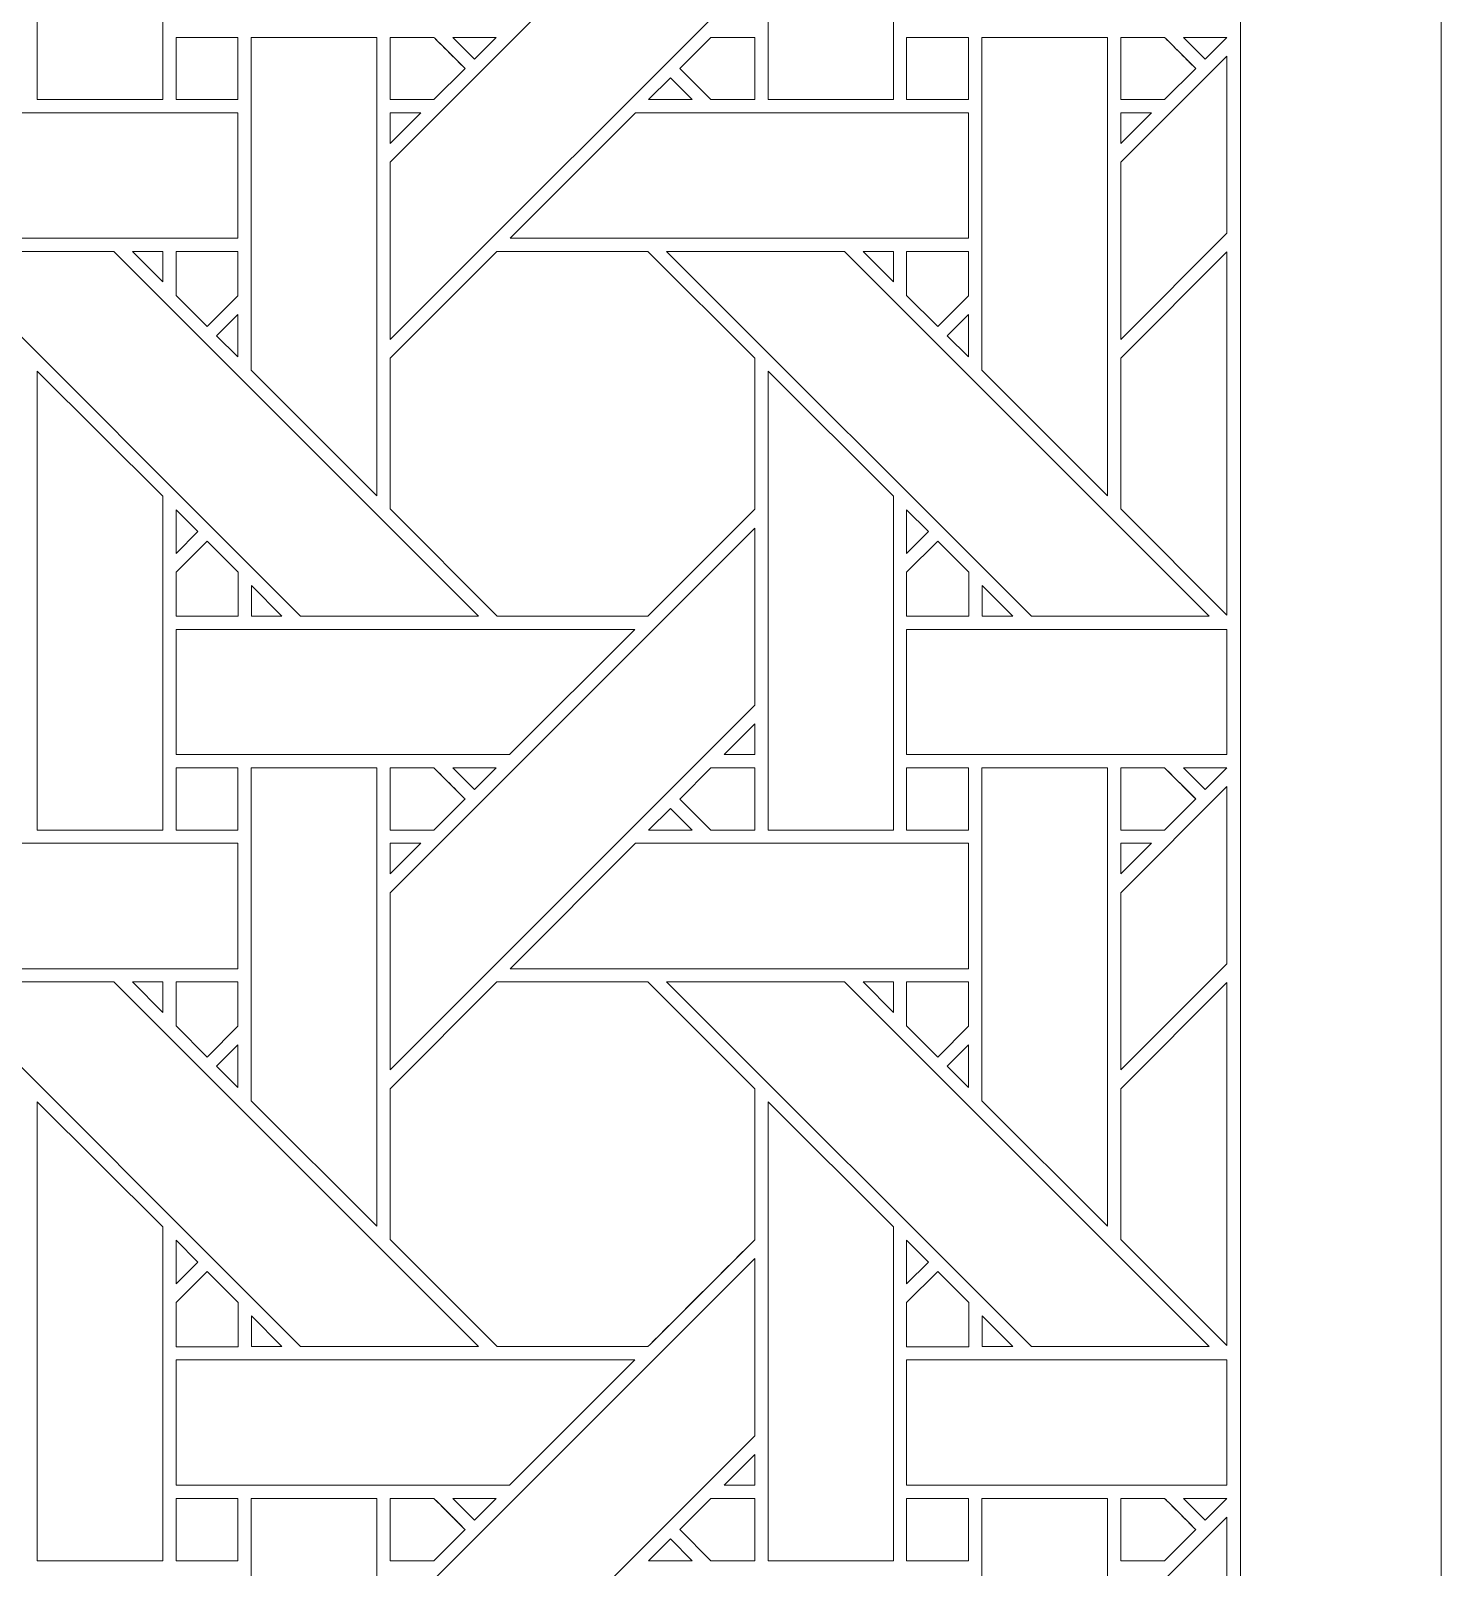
# Model space of a CAD drawing. Header units: inches. Extents: x 8.88 to 15.88, y 5.59 to 12.59.
# Drawn here: x 14.051 to 15.883, y 9.046 to 11.041 of the extents above; entities that cross this region are included whole.
import ezdxf

# ---------------------------------------------------------------- set-up
doc = ezdxf.new("R2010")
doc.units = ezdxf.units.IN
doc.header["$MEASUREMENT"] = 0
doc.layers.add('Design', color=7, linetype='Continuous', lineweight=0)

msp = doc.modelspace()

# ---------------------------------------------------------------- linework, layer by layer
at = {"layer": 'Design'}
for points, knots in [([(8.8829, 12.5948), (8.8829, 12.5948), (8.8829, 5.5948), (8.8829, 5.5948), (8.8829, 5.5948), (15.8829, 5.5948), (15.8829, 5.5948), (15.8829, 5.5948), (15.8829, 12.5948), (15.8829, 12.5948), (15.8829, 12.5948), (8.8829, 12.5948), (8.8829, 12.5948)], [0, 0, 0, 0, 1, 1, 1, 2, 2, 2, 3, 3, 3, 4, 4, 4, 4]), ([(9.1435, 12.3341), (9.1435, 12.3341), (9.1435, 5.8554), (9.1435, 5.8554), (9.1435, 5.8554), (15.6222, 5.8554), (15.6222, 5.8554), (15.6222, 5.8554), (15.6222, 12.3341), (15.6222, 12.3341), (15.6222, 12.3341), (9.1435, 12.3341), (9.1435, 12.3341)], [0, 0, 0, 0, 1, 1, 1, 2, 2, 2, 3, 3, 3, 4, 4, 4, 4]), ([(14.0599, 10.9519), (14.0599, 10.9519), (14.0599, 11.5477), (14.0599, 11.5477), (14.0599, 11.5477), (14.2227, 11.3856), (14.2227, 11.3856), (14.2227, 11.3856), (14.2227, 10.9519), (14.2227, 10.9519), (14.2227, 10.9519), (14.0599, 10.9519), (14.0599, 10.9519)], [0, 0, 0, 0, 1, 1, 1, 2, 2, 2, 3, 3, 3, 4, 4, 4, 4]), ([(15.0087, 10.9519), (15.0087, 10.9519), (15.0087, 11.5477), (15.0087, 11.5477), (15.0087, 11.5477), (15.1714, 11.3856), (15.1714, 11.3856), (15.1714, 11.3856), (15.1714, 10.9519), (15.1714, 10.9519), (15.1714, 10.9519), (15.0087, 10.9519), (15.0087, 10.9519)], [0, 0, 0, 0, 1, 1, 1, 2, 2, 2, 3, 3, 3, 4, 4, 4, 4]), ([(14.9915, 11.1141), (14.9915, 11.1141), (14.5179, 10.6404), (14.5179, 10.6404), (14.5179, 10.6404), (14.5179, 10.8705), (14.5179, 10.8705), (14.5179, 10.8705), (14.9915, 11.3441), (14.9915, 11.3441), (14.9915, 11.3441), (14.9915, 11.1141), (14.9915, 11.1141)], [0, 0, 0, 0, 1, 1, 1, 2, 2, 2, 3, 3, 3, 4, 4, 4, 4]), ([(14.24, 11.0327), (14.24, 11.0327), (14.3203, 11.0327), (14.3203, 11.0327), (14.3203, 11.0327), (14.3203, 10.9519), (14.3203, 10.9519), (14.3203, 10.9519), (14.24, 10.9519), (14.24, 10.9519), (14.24, 10.9519), (14.24, 11.0327), (14.24, 11.0327)], [0, 0, 0, 0, 1, 1, 1, 2, 2, 2, 3, 3, 3, 4, 4, 4, 4]), ([(14.24, 10.9519), (14.24, 10.9519), (14.24, 11.0327), (14.24, 11.0327), (14.24, 11.0327), (14.3203, 11.0327), (14.3203, 11.0327), (14.3203, 11.0327), (14.3203, 10.9519), (14.3203, 10.9519), (14.3203, 10.9519), (14.24, 10.9519), (14.24, 10.9519)], [0, 0, 0, 0, 1, 1, 1, 2, 2, 2, 3, 3, 3, 4, 4, 4, 4]), ([(14.5007, 10.4375), (14.5007, 10.4375), (14.3378, 10.6004), (14.3378, 10.6004), (14.3378, 10.6004), (14.3378, 11.0326), (14.3378, 11.0326), (14.3378, 11.0326), (14.5007, 11.0326), (14.5007, 11.0326), (14.5007, 11.0326), (14.5007, 10.4375), (14.5007, 10.4375)], [0, 0, 0, 0, 1, 1, 1, 2, 2, 2, 3, 3, 3, 4, 4, 4, 4]), ([(14.5749, 11.0327), (14.5801, 11.0276), (14.6108, 10.9967), (14.6153, 10.9923), (14.6153, 10.9923), (14.5748, 10.9519), (14.5748, 10.9519), (14.5748, 10.9519), (14.5179, 10.9519), (14.5179, 10.9519), (14.5179, 10.9519), (14.5179, 11.0327), (14.5179, 11.0327), (14.5179, 11.0327), (14.5749, 11.0327), (14.5749, 11.0327)], [0, 0, 0, 0, 1, 1, 1, 2, 2, 2, 3, 3, 3, 4, 4, 4, 5, 5, 5, 5]), ([(14.5179, 10.9519), (14.5179, 10.9519), (14.5179, 11.0327), (14.5179, 11.0327), (14.5179, 11.0327), (14.5749, 11.0327), (14.5749, 11.0327), (14.58, 11.0277), (14.6107, 10.9969), (14.6153, 10.9923), (14.6153, 10.9923), (14.5748, 10.9519), (14.5748, 10.9519), (14.5748, 10.9519), (14.5179, 10.9519), (14.5179, 10.9519)], [0, 0, 0, 0, 1, 1, 1, 2, 2, 2, 3, 3, 3, 4, 4, 4, 5, 5, 5, 5]), ([(14.5993, 11.0326), (14.5993, 11.0326), (14.6557, 11.0326), (14.6557, 11.0326), (14.6557, 11.0326), (14.6275, 11.0045), (14.6275, 11.0045), (14.6275, 11.0045), (14.5993, 11.0326), (14.5993, 11.0326)], [0, 0, 0, 0, 1, 1, 1, 2, 2, 2, 3, 3, 3, 3]), ([(14.9344, 10.9519), (14.9344, 10.9519), (14.8941, 10.9923), (14.8941, 10.9923), (14.8941, 10.9923), (14.9345, 11.0327), (14.9345, 11.0327), (14.9345, 11.0327), (14.9915, 11.0327), (14.9915, 11.0327), (14.9915, 11.0327), (14.9915, 10.9519), (14.9915, 10.9519), (14.9915, 10.9519), (14.9344, 10.9519), (14.9344, 10.9519)], [0, 0, 0, 0, 1, 1, 1, 2, 2, 2, 3, 3, 3, 4, 4, 4, 5, 5, 5, 5]), ([(14.9915, 10.9519), (14.9915, 10.9519), (14.9344, 10.9519), (14.9344, 10.9519), (14.9344, 10.9519), (14.8941, 10.9923), (14.8941, 10.9923), (14.8941, 10.9923), (14.9345, 11.0327), (14.9345, 11.0327), (14.9345, 11.0327), (14.9915, 11.0327), (14.9915, 11.0327), (14.9915, 11.0327), (14.9915, 10.9519), (14.9915, 10.9519)], [0, 0, 0, 0, 1, 1, 1, 2, 2, 2, 3, 3, 3, 4, 4, 4, 5, 5, 5, 5]), ([(15.1887, 11.0327), (15.1887, 11.0327), (15.269, 11.0327), (15.269, 11.0327), (15.269, 11.0327), (15.269, 10.9519), (15.269, 10.9519), (15.269, 10.9519), (15.1887, 10.9519), (15.1887, 10.9519), (15.1887, 10.9519), (15.1887, 11.0327), (15.1887, 11.0327)], [0, 0, 0, 0, 1, 1, 1, 2, 2, 2, 3, 3, 3, 4, 4, 4, 4]), ([(15.1887, 10.9519), (15.1887, 10.9519), (15.1887, 11.0327), (15.1887, 11.0327), (15.1887, 11.0327), (15.269, 11.0327), (15.269, 11.0327), (15.269, 11.0327), (15.269, 10.9519), (15.269, 10.9519), (15.269, 10.9519), (15.1887, 10.9519), (15.1887, 10.9519)], [0, 0, 0, 0, 1, 1, 1, 2, 2, 2, 3, 3, 3, 4, 4, 4, 4]), ([(15.4494, 10.4375), (15.4494, 10.4375), (15.2865, 10.6004), (15.2865, 10.6004), (15.2865, 10.6004), (15.2865, 11.0326), (15.2865, 11.0326), (15.2865, 11.0326), (15.4494, 11.0326), (15.4494, 11.0326), (15.4494, 11.0326), (15.4494, 10.4375), (15.4494, 10.4375)], [0, 0, 0, 0, 1, 1, 1, 2, 2, 2, 3, 3, 3, 4, 4, 4, 4]), ([(15.4666, 10.9519), (15.4666, 10.9519), (15.4666, 11.0327), (15.4666, 11.0327), (15.4666, 11.0327), (15.5237, 11.0327), (15.5237, 11.0327), (15.5288, 11.0276), (15.5596, 10.9967), (15.564, 10.9923), (15.564, 10.9923), (15.5236, 10.9519), (15.5236, 10.9519), (15.5236, 10.9519), (15.4666, 10.9519), (15.4666, 10.9519)], [0, 0, 0, 0, 1, 1, 1, 2, 2, 2, 3, 3, 3, 4, 4, 4, 5, 5, 5, 5]), ([(15.4666, 10.9519), (15.4666, 10.9519), (15.4666, 11.0327), (15.4666, 11.0327), (15.4666, 11.0327), (15.5237, 11.0327), (15.5237, 11.0327), (15.5291, 11.0273), (15.564, 10.9923), (15.564, 10.9923), (15.564, 10.9923), (15.5236, 10.9519), (15.5236, 10.9519), (15.5236, 10.9519), (15.4666, 10.9519), (15.4666, 10.9519)], [0, 0, 0, 0, 1, 1, 1, 2, 2, 2, 3, 3, 3, 4, 4, 4, 5, 5, 5, 5]), ([(15.548, 11.0326), (15.548, 11.0326), (15.6045, 11.0326), (15.6045, 11.0326), (15.6045, 11.0326), (15.5762, 11.0045), (15.5762, 11.0045), (15.5762, 11.0045), (15.548, 11.0326), (15.548, 11.0326)], [0, 0, 0, 0, 1, 1, 1, 2, 2, 2, 3, 3, 3, 3]), ([(15.4666, 10.6404), (15.4666, 10.6404), (15.4666, 10.8705), (15.4666, 10.8705), (15.4666, 10.8705), (15.6045, 11.0084), (15.6045, 11.0084), (15.6045, 11.0084), (15.6045, 10.7783), (15.6045, 10.7783), (15.6045, 10.7783), (15.4666, 10.6404), (15.4666, 10.6404)], [0, 0, 0, 0, 1, 1, 1, 2, 2, 2, 3, 3, 3, 4, 4, 4, 4]), ([(14.8537, 10.9519), (14.8537, 10.9519), (14.8819, 10.9801), (14.8819, 10.9801), (14.8819, 10.9801), (14.9102, 10.9519), (14.9102, 10.9519), (14.9102, 10.9519), (14.8537, 10.9519), (14.8537, 10.9519)], [0, 0, 0, 0, 1, 1, 1, 2, 2, 2, 3, 3, 3, 3]), ([(14.3203, 10.9347), (14.3203, 10.9347), (14.3203, 10.7719), (14.3203, 10.7719), (14.3203, 10.7719), (13.725, 10.7719), (13.725, 10.7719), (13.725, 10.7719), (13.8878, 10.9347), (13.8878, 10.9347), (13.8878, 10.9347), (14.3203, 10.9347), (14.3203, 10.9347)], [0, 0, 0, 0, 1, 1, 1, 2, 2, 2, 3, 3, 3, 4, 4, 4, 4]), ([(14.5577, 10.9347), (14.5577, 10.9347), (14.5179, 10.8949), (14.5179, 10.8949), (14.5179, 10.8949), (14.5179, 10.9347), (14.5179, 10.9347), (14.5179, 10.9347), (14.5577, 10.9347), (14.5577, 10.9347)], [0, 0, 0, 0, 1, 1, 1, 2, 2, 2, 3, 3, 3, 3]), ([(15.269, 10.9347), (15.269, 10.9347), (15.269, 10.7719), (15.269, 10.7719), (15.269, 10.7719), (14.6737, 10.7719), (14.6737, 10.7719), (14.6737, 10.7719), (14.8365, 10.9347), (14.8365, 10.9347), (14.8365, 10.9347), (15.269, 10.9347), (15.269, 10.9347)], [0, 0, 0, 0, 1, 1, 1, 2, 2, 2, 3, 3, 3, 4, 4, 4, 4]), ([(15.5064, 10.9347), (15.5064, 10.9347), (15.4666, 10.8949), (15.4666, 10.8949), (15.4666, 10.8949), (15.4666, 10.9347), (15.4666, 10.9347), (15.4666, 10.9347), (15.5064, 10.9347), (15.5064, 10.9347)], [0, 0, 0, 0, 1, 1, 1, 2, 2, 2, 3, 3, 3, 3]), ([(14.4018, 10.2811), (14.4018, 10.2811), (13.9283, 10.7548), (13.9283, 10.7548), (13.9283, 10.7548), (14.1592, 10.7548), (14.1592, 10.7548), (14.1592, 10.7548), (14.6329, 10.2811), (14.6329, 10.2811), (14.6329, 10.2811), (14.4018, 10.2811), (14.4018, 10.2811)], [0, 0, 0, 0, 1, 1, 1, 2, 2, 2, 3, 3, 3, 4, 4, 4, 4]), ([(14.1833, 10.7548), (14.1833, 10.7548), (14.2228, 10.7548), (14.2228, 10.7548), (14.2228, 10.7548), (14.2228, 10.715), (14.2228, 10.715), (14.2228, 10.715), (14.1833, 10.7548), (14.1833, 10.7548)], [0, 0, 0, 0, 1, 1, 1, 2, 2, 2, 3, 3, 3, 3]), ([(14.3203, 10.7548), (14.3203, 10.7548), (14.3203, 10.6972), (14.3203, 10.6972), (14.3203, 10.6972), (14.2803, 10.6573), (14.2803, 10.6573), (14.2803, 10.6573), (14.24, 10.6976), (14.24, 10.6976), (14.24, 10.6976), (14.24, 10.7548), (14.24, 10.7548), (14.24, 10.7548), (14.3203, 10.7548), (14.3203, 10.7548)], [0, 0, 0, 0, 1, 1, 1, 2, 2, 2, 3, 3, 3, 4, 4, 4, 5, 5, 5, 5]), ([(14.2803, 10.6573), (14.2803, 10.6573), (14.24, 10.6976), (14.24, 10.6976), (14.24, 10.6976), (14.24, 10.7548), (14.24, 10.7548), (14.24, 10.7548), (14.3203, 10.7548), (14.3203, 10.7548), (14.3203, 10.7548), (14.3203, 10.6972), (14.3203, 10.6972), (14.3203, 10.6972), (14.2803, 10.6573), (14.2803, 10.6573)], [0, 0, 0, 0, 1, 1, 1, 2, 2, 2, 3, 3, 3, 4, 4, 4, 5, 5, 5, 5]), ([(14.6566, 10.7548), (14.6566, 10.7548), (14.8528, 10.7548), (14.8528, 10.7548), (14.8528, 10.7548), (14.9915, 10.6161), (14.9915, 10.6161), (14.9915, 10.6161), (14.9915, 10.4199), (14.9915, 10.4199), (14.9737, 10.4019), (14.8618, 10.2902), (14.8528, 10.2812), (14.8528, 10.2812), (14.6571, 10.2812), (14.6571, 10.2812), (14.6571, 10.2812), (14.5179, 10.4204), (14.5179, 10.4204), (14.5179, 10.4204), (14.5179, 10.6161), (14.5179, 10.6161), (14.5179, 10.6161), (14.6566, 10.7548), (14.6566, 10.7548)], [0, 0, 0, 0, 1, 1, 1, 2, 2, 2, 3, 3, 3, 4, 4, 4, 5, 5, 5, 6, 6, 6, 7, 7, 7, 8, 8, 8, 8]), ([(14.9915, 10.4199), (14.9737, 10.4019), (14.8618, 10.2902), (14.8528, 10.2812), (14.8528, 10.2812), (14.6571, 10.2812), (14.6571, 10.2812), (14.6571, 10.2812), (14.5179, 10.4204), (14.5179, 10.4204), (14.5179, 10.4204), (14.5179, 10.6161), (14.5179, 10.6161), (14.5179, 10.6161), (14.6566, 10.7548), (14.6566, 10.7548), (14.6566, 10.7548), (14.8528, 10.7548), (14.8528, 10.7548), (14.8528, 10.7548), (14.9915, 10.6161), (14.9915, 10.6161), (14.9915, 10.6161), (14.9915, 10.4199), (14.9915, 10.4199)], [0, 0, 0, 0, 1, 1, 1, 2, 2, 2, 3, 3, 3, 4, 4, 4, 5, 5, 5, 6, 6, 6, 7, 7, 7, 8, 8, 8, 8]), ([(15.5816, 10.2811), (15.5816, 10.2811), (15.3506, 10.2811), (15.3506, 10.2811), (15.3506, 10.2811), (14.877, 10.7548), (14.877, 10.7548), (14.877, 10.7548), (15.1079, 10.7548), (15.1079, 10.7548), (15.1079, 10.7548), (15.5816, 10.2811), (15.5816, 10.2811)], [0, 0, 0, 0, 1, 1, 1, 2, 2, 2, 3, 3, 3, 4, 4, 4, 4]), ([(15.1715, 10.7548), (15.1715, 10.7548), (15.1715, 10.715), (15.1715, 10.715), (15.1715, 10.715), (15.1321, 10.7548), (15.1321, 10.7548), (15.1321, 10.7548), (15.1715, 10.7548), (15.1715, 10.7548)], [0, 0, 0, 0, 1, 1, 1, 2, 2, 2, 3, 3, 3, 3]), ([(15.269, 10.7548), (15.269, 10.7548), (15.269, 10.6972), (15.269, 10.6972), (15.269, 10.6972), (15.2291, 10.6573), (15.2291, 10.6573), (15.2291, 10.6573), (15.1887, 10.6976), (15.1887, 10.6976), (15.1887, 10.6976), (15.1887, 10.7548), (15.1887, 10.7548), (15.1887, 10.7548), (15.269, 10.7548), (15.269, 10.7548)], [0, 0, 0, 0, 1, 1, 1, 2, 2, 2, 3, 3, 3, 4, 4, 4, 5, 5, 5, 5]), ([(15.2291, 10.6573), (15.2291, 10.6573), (15.1887, 10.6976), (15.1887, 10.6976), (15.1887, 10.6976), (15.1887, 10.7548), (15.1887, 10.7548), (15.1887, 10.7548), (15.269, 10.7548), (15.269, 10.7548), (15.269, 10.7548), (15.269, 10.6972), (15.269, 10.6972), (15.269, 10.6972), (15.2291, 10.6573), (15.2291, 10.6573)], [0, 0, 0, 0, 1, 1, 1, 2, 2, 2, 3, 3, 3, 4, 4, 4, 5, 5, 5, 5]), ([(15.4666, 10.4204), (15.4666, 10.4204), (15.4666, 10.6161), (15.4666, 10.6161), (15.4666, 10.6161), (15.6045, 10.754), (15.6045, 10.754), (15.6045, 10.754), (15.6045, 10.2825), (15.6045, 10.2825), (15.6045, 10.2825), (15.4666, 10.4204), (15.4666, 10.4204)], [0, 0, 0, 0, 1, 1, 1, 2, 2, 2, 3, 3, 3, 4, 4, 4, 4]), ([(15.6045, 10.2825), (15.6045, 10.2825), (15.4666, 10.4204), (15.4666, 10.4204), (15.4666, 10.4204), (15.4666, 10.6161), (15.4666, 10.6161), (15.4666, 10.6161), (15.6045, 10.754), (15.6045, 10.754), (15.6045, 10.754), (15.6045, 10.2825), (15.6045, 10.2825)], [0, 0, 0, 0, 1, 1, 1, 2, 2, 2, 3, 3, 3, 4, 4, 4, 4]), ([(14.3203, 10.6729), (14.3203, 10.6729), (14.3203, 10.6178), (14.3203, 10.6178), (14.3203, 10.6178), (14.2925, 10.6452), (14.2925, 10.6452), (14.2925, 10.6452), (14.3203, 10.6729), (14.3203, 10.6729)], [0, 0, 0, 0, 1, 1, 1, 2, 2, 2, 3, 3, 3, 3]), ([(15.269, 10.6729), (15.269, 10.6729), (15.269, 10.6178), (15.269, 10.6178), (15.269, 10.6178), (15.2412, 10.6452), (15.2412, 10.6452), (15.2412, 10.6452), (15.269, 10.6729), (15.269, 10.6729)], [0, 0, 0, 0, 1, 1, 1, 2, 2, 2, 3, 3, 3, 3]), ([(14.0599, 10.0031), (14.0599, 10.0031), (14.0599, 10.599), (14.0599, 10.599), (14.0599, 10.599), (14.2227, 10.4368), (14.2227, 10.4368), (14.2227, 10.4368), (14.2227, 10.0031), (14.2227, 10.0031), (14.2227, 10.0031), (14.0599, 10.0031), (14.0599, 10.0031)], [0, 0, 0, 0, 1, 1, 1, 2, 2, 2, 3, 3, 3, 4, 4, 4, 4]), ([(15.0087, 10.0031), (15.0087, 10.0031), (15.0087, 10.599), (15.0087, 10.599), (15.0087, 10.599), (15.1714, 10.4368), (15.1714, 10.4368), (15.1714, 10.4368), (15.1714, 10.0031), (15.1714, 10.0031), (15.1714, 10.0031), (15.0087, 10.0031), (15.0087, 10.0031)], [0, 0, 0, 0, 1, 1, 1, 2, 2, 2, 3, 3, 3, 4, 4, 4, 4]), ([(14.24, 10.3626), (14.24, 10.3626), (14.24, 10.4193), (14.24, 10.4193), (14.24, 10.4193), (14.2682, 10.3908), (14.2682, 10.3908), (14.2682, 10.3908), (14.24, 10.3626), (14.24, 10.3626)], [0, 0, 0, 0, 1, 1, 1, 2, 2, 2, 3, 3, 3, 3]), ([(15.1887, 10.3626), (15.1887, 10.3626), (15.1887, 10.4193), (15.1887, 10.4193), (15.1887, 10.4193), (15.2169, 10.3908), (15.2169, 10.3908), (15.2169, 10.3908), (15.1887, 10.3626), (15.1887, 10.3626)], [0, 0, 0, 0, 1, 1, 1, 2, 2, 2, 3, 3, 3, 3]), ([(14.24, 10.2809), (14.24, 10.2809), (14.24, 10.3382), (14.24, 10.3382), (14.24, 10.3382), (14.2803, 10.3785), (14.2803, 10.3785), (14.2803, 10.3785), (14.3207, 10.3382), (14.3207, 10.3382), (14.3207, 10.3382), (14.3207, 10.2809), (14.3207, 10.2809), (14.3207, 10.2809), (14.24, 10.2809), (14.24, 10.2809)], [0, 0, 0, 0, 1, 1, 1, 2, 2, 2, 3, 3, 3, 4, 4, 4, 5, 5, 5, 5]), ([(14.2803, 10.3785), (14.2803, 10.3785), (14.3207, 10.3382), (14.3207, 10.3382), (14.3207, 10.3382), (14.3207, 10.2809), (14.3207, 10.2809), (14.3207, 10.2809), (14.24, 10.2809), (14.24, 10.2809), (14.24, 10.2809), (14.24, 10.3382), (14.24, 10.3382), (14.24, 10.3382), (14.2803, 10.3785), (14.2803, 10.3785)], [0, 0, 0, 0, 1, 1, 1, 2, 2, 2, 3, 3, 3, 4, 4, 4, 5, 5, 5, 5]), ([(14.9915, 10.1654), (14.9915, 10.1654), (14.5179, 9.6917), (14.5179, 9.6917), (14.5179, 9.6917), (14.5179, 9.9218), (14.5179, 9.9218), (14.5179, 9.9218), (14.9915, 10.3954), (14.9915, 10.3954), (14.9915, 10.3954), (14.9915, 10.1654), (14.9915, 10.1654)], [0, 0, 0, 0, 1, 1, 1, 2, 2, 2, 3, 3, 3, 4, 4, 4, 4]), ([(15.1887, 10.2809), (15.1887, 10.2809), (15.1887, 10.3382), (15.1887, 10.3382), (15.1887, 10.3382), (15.2291, 10.3785), (15.2291, 10.3785), (15.2291, 10.3785), (15.2694, 10.3382), (15.2694, 10.3382), (15.2694, 10.3382), (15.2694, 10.2809), (15.2694, 10.2809), (15.2694, 10.2809), (15.1887, 10.2809), (15.1887, 10.2809)], [0, 0, 0, 0, 1, 1, 1, 2, 2, 2, 3, 3, 3, 4, 4, 4, 5, 5, 5, 5]), ([(15.2291, 10.3785), (15.2291, 10.3785), (15.2694, 10.3382), (15.2694, 10.3382), (15.2694, 10.3382), (15.2694, 10.2809), (15.2694, 10.2809), (15.2694, 10.2809), (15.1887, 10.2809), (15.1887, 10.2809), (15.1887, 10.2809), (15.1887, 10.3382), (15.1887, 10.3382), (15.1887, 10.3382), (15.2291, 10.3785), (15.2291, 10.3785)], [0, 0, 0, 0, 1, 1, 1, 2, 2, 2, 3, 3, 3, 4, 4, 4, 5, 5, 5, 5]), ([(14.3379, 10.2811), (14.3379, 10.2811), (14.3379, 10.3209), (14.3379, 10.3209), (14.3379, 10.3209), (14.3776, 10.2811), (14.3776, 10.2811), (14.3776, 10.2811), (14.3379, 10.2811), (14.3379, 10.2811)], [0, 0, 0, 0, 1, 1, 1, 2, 2, 2, 3, 3, 3, 3]), ([(15.2866, 10.2811), (15.2866, 10.2811), (15.2866, 10.3209), (15.2866, 10.3209), (15.2866, 10.3209), (15.3264, 10.2811), (15.3264, 10.2811), (15.3264, 10.2811), (15.2866, 10.2811), (15.2866, 10.2811)], [0, 0, 0, 0, 1, 1, 1, 2, 2, 2, 3, 3, 3, 3]), ([(14.24, 10.1012), (14.24, 10.1012), (14.24, 10.2639), (14.24, 10.2639), (14.24, 10.2639), (14.8357, 10.2639), (14.8357, 10.2639), (14.8357, 10.2639), (14.673, 10.1012), (14.673, 10.1012), (14.673, 10.1012), (14.24, 10.1012), (14.24, 10.1012)], [0, 0, 0, 0, 1, 1, 1, 2, 2, 2, 3, 3, 3, 4, 4, 4, 4]), ([(15.1887, 10.1012), (15.1887, 10.1012), (15.1887, 10.2639), (15.1887, 10.2639), (15.1887, 10.2639), (15.6045, 10.2639), (15.6045, 10.2639), (15.6045, 10.2639), (15.6045, 10.1012), (15.6045, 10.1012), (15.6045, 10.1012), (15.1887, 10.1012), (15.1887, 10.1012)], [0, 0, 0, 0, 1, 1, 1, 2, 2, 2, 3, 3, 3, 4, 4, 4, 4]), ([(14.9517, 10.1012), (14.9517, 10.1012), (14.9915, 10.141), (14.9915, 10.141), (14.9915, 10.141), (14.9915, 10.1012), (14.9915, 10.1012), (14.9915, 10.1012), (14.9517, 10.1012), (14.9517, 10.1012)], [0, 0, 0, 0, 1, 1, 1, 2, 2, 2, 3, 3, 3, 3]), ([(14.24, 10.0839), (14.24, 10.0839), (14.3203, 10.0839), (14.3203, 10.0839), (14.3203, 10.0839), (14.3203, 10.0031), (14.3203, 10.0031), (14.3203, 10.0031), (14.24, 10.0031), (14.24, 10.0031), (14.24, 10.0031), (14.24, 10.0839), (14.24, 10.0839)], [0, 0, 0, 0, 1, 1, 1, 2, 2, 2, 3, 3, 3, 4, 4, 4, 4]), ([(14.24, 10.0031), (14.24, 10.0031), (14.24, 10.0839), (14.24, 10.0839), (14.24, 10.0839), (14.3203, 10.0839), (14.3203, 10.0839), (14.3203, 10.0839), (14.3203, 10.0031), (14.3203, 10.0031), (14.3203, 10.0031), (14.24, 10.0031), (14.24, 10.0031)], [0, 0, 0, 0, 1, 1, 1, 2, 2, 2, 3, 3, 3, 4, 4, 4, 4]), ([(14.5007, 9.4888), (14.5007, 9.4888), (14.3378, 9.6517), (14.3378, 9.6517), (14.3378, 9.6517), (14.3378, 10.0839), (14.3378, 10.0839), (14.3378, 10.0839), (14.5007, 10.0839), (14.5007, 10.0839), (14.5007, 10.0839), (14.5007, 9.4888), (14.5007, 9.4888)], [0, 0, 0, 0, 1, 1, 1, 2, 2, 2, 3, 3, 3, 4, 4, 4, 4]), ([(14.5749, 10.0839), (14.5801, 10.0788), (14.6108, 10.048), (14.6153, 10.0436), (14.6153, 10.0436), (14.5748, 10.0032), (14.5748, 10.0032), (14.5748, 10.0032), (14.5179, 10.0032), (14.5179, 10.0032), (14.5179, 10.0032), (14.5179, 10.0839), (14.5179, 10.0839), (14.5179, 10.0839), (14.5749, 10.0839), (14.5749, 10.0839)], [0, 0, 0, 0, 1, 1, 1, 2, 2, 2, 3, 3, 3, 4, 4, 4, 5, 5, 5, 5]), ([(14.5179, 10.0032), (14.5179, 10.0032), (14.5179, 10.0839), (14.5179, 10.0839), (14.5179, 10.0839), (14.5749, 10.0839), (14.5749, 10.0839), (14.58, 10.0789), (14.6107, 10.0481), (14.6153, 10.0436), (14.6153, 10.0436), (14.5748, 10.0032), (14.5748, 10.0032), (14.5748, 10.0032), (14.5179, 10.0032), (14.5179, 10.0032)], [0, 0, 0, 0, 1, 1, 1, 2, 2, 2, 3, 3, 3, 4, 4, 4, 5, 5, 5, 5]), ([(14.5993, 10.0839), (14.5993, 10.0839), (14.6557, 10.0839), (14.6557, 10.0839), (14.6557, 10.0839), (14.6275, 10.0557), (14.6275, 10.0557), (14.6275, 10.0557), (14.5993, 10.0839), (14.5993, 10.0839)], [0, 0, 0, 0, 1, 1, 1, 2, 2, 2, 3, 3, 3, 3]), ([(14.9344, 10.0031), (14.9344, 10.0031), (14.8941, 10.0435), (14.8941, 10.0435), (14.8941, 10.0435), (14.9345, 10.084), (14.9345, 10.084), (14.9345, 10.084), (14.9915, 10.084), (14.9915, 10.084), (14.9915, 10.084), (14.9915, 10.0031), (14.9915, 10.0031), (14.9915, 10.0031), (14.9344, 10.0031), (14.9344, 10.0031)], [0, 0, 0, 0, 1, 1, 1, 2, 2, 2, 3, 3, 3, 4, 4, 4, 5, 5, 5, 5]), ([(14.9915, 10.0031), (14.9915, 10.0031), (14.9344, 10.0031), (14.9344, 10.0031), (14.9344, 10.0031), (14.8941, 10.0435), (14.8941, 10.0435), (14.8941, 10.0435), (14.9345, 10.084), (14.9345, 10.084), (14.9345, 10.084), (14.9915, 10.084), (14.9915, 10.084), (14.9915, 10.084), (14.9915, 10.0031), (14.9915, 10.0031)], [0, 0, 0, 0, 1, 1, 1, 2, 2, 2, 3, 3, 3, 4, 4, 4, 5, 5, 5, 5]), ([(15.1887, 10.0839), (15.1887, 10.0839), (15.269, 10.0839), (15.269, 10.0839), (15.269, 10.0839), (15.269, 10.0031), (15.269, 10.0031), (15.269, 10.0031), (15.1887, 10.0031), (15.1887, 10.0031), (15.1887, 10.0031), (15.1887, 10.0839), (15.1887, 10.0839)], [0, 0, 0, 0, 1, 1, 1, 2, 2, 2, 3, 3, 3, 4, 4, 4, 4]), ([(15.1887, 10.0031), (15.1887, 10.0031), (15.1887, 10.0839), (15.1887, 10.0839), (15.1887, 10.0839), (15.269, 10.0839), (15.269, 10.0839), (15.269, 10.0839), (15.269, 10.0031), (15.269, 10.0031), (15.269, 10.0031), (15.1887, 10.0031), (15.1887, 10.0031)], [0, 0, 0, 0, 1, 1, 1, 2, 2, 2, 3, 3, 3, 4, 4, 4, 4]), ([(15.4494, 9.4888), (15.4494, 9.4888), (15.2865, 9.6517), (15.2865, 9.6517), (15.2865, 9.6517), (15.2865, 10.0839), (15.2865, 10.0839), (15.2865, 10.0839), (15.4494, 10.0839), (15.4494, 10.0839), (15.4494, 10.0839), (15.4494, 9.4888), (15.4494, 9.4888)], [0, 0, 0, 0, 1, 1, 1, 2, 2, 2, 3, 3, 3, 4, 4, 4, 4]), ([(15.4666, 10.0032), (15.4666, 10.0032), (15.4666, 10.0839), (15.4666, 10.0839), (15.4666, 10.0839), (15.5237, 10.0839), (15.5237, 10.0839), (15.5288, 10.0788), (15.5596, 10.048), (15.564, 10.0436), (15.564, 10.0436), (15.5236, 10.0032), (15.5236, 10.0032), (15.5236, 10.0032), (15.4666, 10.0032), (15.4666, 10.0032)], [0, 0, 0, 0, 1, 1, 1, 2, 2, 2, 3, 3, 3, 4, 4, 4, 5, 5, 5, 5]), ([(15.4666, 10.0032), (15.4666, 10.0032), (15.4666, 10.0839), (15.4666, 10.0839), (15.4666, 10.0839), (15.5237, 10.0839), (15.5237, 10.0839), (15.5237, 10.0839), (15.564, 10.0436), (15.564, 10.0436), (15.564, 10.0436), (15.5236, 10.0032), (15.5236, 10.0032), (15.5236, 10.0032), (15.4666, 10.0032), (15.4666, 10.0032)], [0, 0, 0, 0, 1, 1, 1, 2, 2, 2, 3, 3, 3, 4, 4, 4, 5, 5, 5, 5]), ([(15.548, 10.0839), (15.548, 10.0839), (15.6045, 10.0839), (15.6045, 10.0839), (15.6045, 10.0839), (15.5762, 10.0557), (15.5762, 10.0557), (15.5762, 10.0557), (15.548, 10.0839), (15.548, 10.0839)], [0, 0, 0, 0, 1, 1, 1, 2, 2, 2, 3, 3, 3, 3]), ([(15.4666, 9.6917), (15.4666, 9.6917), (15.4666, 9.9218), (15.4666, 9.9218), (15.4666, 9.9218), (15.6045, 10.0597), (15.6045, 10.0597), (15.6045, 10.0597), (15.6045, 9.8296), (15.6045, 9.8296), (15.6045, 9.8296), (15.4666, 9.6917), (15.4666, 9.6917)], [0, 0, 0, 0, 1, 1, 1, 2, 2, 2, 3, 3, 3, 4, 4, 4, 4]), ([(14.8537, 10.0031), (14.8537, 10.0031), (14.8819, 10.0314), (14.8819, 10.0314), (14.8819, 10.0314), (14.9102, 10.0031), (14.9102, 10.0031), (14.9102, 10.0031), (14.8537, 10.0031), (14.8537, 10.0031)], [0, 0, 0, 0, 1, 1, 1, 2, 2, 2, 3, 3, 3, 3]), ([(14.3203, 9.986), (14.3203, 9.986), (14.3203, 9.8232), (14.3203, 9.8232), (14.3203, 9.8232), (13.725, 9.8232), (13.725, 9.8232), (13.725, 9.8232), (13.8878, 9.986), (13.8878, 9.986), (13.8878, 9.986), (14.3203, 9.986), (14.3203, 9.986)], [0, 0, 0, 0, 1, 1, 1, 2, 2, 2, 3, 3, 3, 4, 4, 4, 4]), ([(14.5577, 9.986), (14.5577, 9.986), (14.5179, 9.9462), (14.5179, 9.9462), (14.5179, 9.9462), (14.5179, 9.986), (14.5179, 9.986), (14.5179, 9.986), (14.5577, 9.986), (14.5577, 9.986)], [0, 0, 0, 0, 1, 1, 1, 2, 2, 2, 3, 3, 3, 3]), ([(15.269, 9.986), (15.269, 9.986), (15.269, 9.8232), (15.269, 9.8232), (15.269, 9.8232), (14.6737, 9.8232), (14.6737, 9.8232), (14.6737, 9.8232), (14.8365, 9.986), (14.8365, 9.986), (14.8365, 9.986), (15.269, 9.986), (15.269, 9.986)], [0, 0, 0, 0, 1, 1, 1, 2, 2, 2, 3, 3, 3, 4, 4, 4, 4]), ([(15.5064, 9.986), (15.5064, 9.986), (15.4666, 9.9462), (15.4666, 9.9462), (15.4666, 9.9462), (15.4666, 9.986), (15.4666, 9.986), (15.4666, 9.986), (15.5064, 9.986), (15.5064, 9.986)], [0, 0, 0, 0, 1, 1, 1, 2, 2, 2, 3, 3, 3, 3]), ([(14.4018, 9.3324), (14.4018, 9.3324), (13.9283, 9.8061), (13.9283, 9.8061), (13.9283, 9.8061), (14.1592, 9.8061), (14.1592, 9.8061), (14.1592, 9.8061), (14.6329, 9.3324), (14.6329, 9.3324), (14.6329, 9.3324), (14.4018, 9.3324), (14.4018, 9.3324)], [0, 0, 0, 0, 1, 1, 1, 2, 2, 2, 3, 3, 3, 4, 4, 4, 4]), ([(14.2228, 9.8061), (14.2228, 9.8061), (14.2228, 9.7662), (14.2228, 9.7662), (14.2228, 9.7662), (14.1833, 9.8061), (14.1833, 9.8061), (14.1833, 9.8061), (14.2228, 9.8061), (14.2228, 9.8061)], [0, 0, 0, 0, 1, 1, 1, 2, 2, 2, 3, 3, 3, 3]), ([(14.3203, 9.8061), (14.3203, 9.8061), (14.3203, 9.7485), (14.3203, 9.7485), (14.3203, 9.7485), (14.2803, 9.7085), (14.2803, 9.7085), (14.2803, 9.7085), (14.24, 9.7489), (14.24, 9.7489), (14.24, 9.7489), (14.24, 9.8061), (14.24, 9.8061), (14.24, 9.8061), (14.3203, 9.8061), (14.3203, 9.8061)], [0, 0, 0, 0, 1, 1, 1, 2, 2, 2, 3, 3, 3, 4, 4, 4, 5, 5, 5, 5]), ([(14.2803, 9.7085), (14.2803, 9.7085), (14.24, 9.7489), (14.24, 9.7489), (14.24, 9.7489), (14.24, 9.8061), (14.24, 9.8061), (14.24, 9.8061), (14.3203, 9.8061), (14.3203, 9.8061), (14.3203, 9.8061), (14.3203, 9.7485), (14.3203, 9.7485), (14.3203, 9.7485), (14.2803, 9.7085), (14.2803, 9.7085)], [0, 0, 0, 0, 1, 1, 1, 2, 2, 2, 3, 3, 3, 4, 4, 4, 5, 5, 5, 5]), ([(14.6566, 9.8061), (14.6566, 9.8061), (14.8528, 9.8061), (14.8528, 9.8061), (14.8528, 9.8061), (14.9915, 9.6673), (14.9915, 9.6673), (14.9915, 9.6673), (14.9915, 9.4711), (14.9915, 9.4711), (14.9737, 9.4532), (14.8618, 9.3414), (14.8528, 9.3324), (14.8528, 9.3324), (14.6571, 9.3324), (14.6571, 9.3324), (14.6571, 9.3324), (14.5179, 9.4717), (14.5179, 9.4717), (14.5179, 9.4717), (14.5179, 9.6673), (14.5179, 9.6673), (14.5179, 9.6673), (14.6566, 9.8061), (14.6566, 9.8061)], [0, 0, 0, 0, 1, 1, 1, 2, 2, 2, 3, 3, 3, 4, 4, 4, 5, 5, 5, 6, 6, 6, 7, 7, 7, 8, 8, 8, 8]), ([(14.9915, 9.4711), (14.9733, 9.4528), (14.8615, 9.3411), (14.8528, 9.3324), (14.8528, 9.3324), (14.6571, 9.3324), (14.6571, 9.3324), (14.6571, 9.3324), (14.5179, 9.4717), (14.5179, 9.4717), (14.5179, 9.4717), (14.5179, 9.6673), (14.5179, 9.6673), (14.5179, 9.6673), (14.6566, 9.8061), (14.6566, 9.8061), (14.6566, 9.8061), (14.8528, 9.8061), (14.8528, 9.8061), (14.8528, 9.8061), (14.9915, 9.6673), (14.9915, 9.6673), (14.9915, 9.6673), (14.9915, 9.4711), (14.9915, 9.4711)], [0, 0, 0, 0, 1, 1, 1, 2, 2, 2, 3, 3, 3, 4, 4, 4, 5, 5, 5, 6, 6, 6, 7, 7, 7, 8, 8, 8, 8]), ([(15.5816, 9.3324), (15.5816, 9.3324), (15.3506, 9.3324), (15.3506, 9.3324), (15.3506, 9.3324), (14.877, 9.8061), (14.877, 9.8061), (14.877, 9.8061), (15.1079, 9.8061), (15.1079, 9.8061), (15.1079, 9.8061), (15.5816, 9.3324), (15.5816, 9.3324)], [0, 0, 0, 0, 1, 1, 1, 2, 2, 2, 3, 3, 3, 4, 4, 4, 4]), ([(15.1715, 9.8061), (15.1715, 9.8061), (15.1715, 9.7662), (15.1715, 9.7662), (15.1715, 9.7662), (15.1321, 9.8061), (15.1321, 9.8061), (15.1321, 9.8061), (15.1715, 9.8061), (15.1715, 9.8061)], [0, 0, 0, 0, 1, 1, 1, 2, 2, 2, 3, 3, 3, 3]), ([(15.269, 9.8061), (15.269, 9.8061), (15.269, 9.7485), (15.269, 9.7485), (15.269, 9.7485), (15.2291, 9.7085), (15.2291, 9.7085), (15.2291, 9.7085), (15.1887, 9.7489), (15.1887, 9.7489), (15.1887, 9.7489), (15.1887, 9.8061), (15.1887, 9.8061), (15.1887, 9.8061), (15.269, 9.8061), (15.269, 9.8061)], [0, 0, 0, 0, 1, 1, 1, 2, 2, 2, 3, 3, 3, 4, 4, 4, 5, 5, 5, 5]), ([(15.2291, 9.7085), (15.2291, 9.7085), (15.1887, 9.7489), (15.1887, 9.7489), (15.1887, 9.7489), (15.1887, 9.8061), (15.1887, 9.8061), (15.1887, 9.8061), (15.269, 9.8061), (15.269, 9.8061), (15.269, 9.8061), (15.269, 9.7485), (15.269, 9.7485), (15.269, 9.7485), (15.2291, 9.7085), (15.2291, 9.7085)], [0, 0, 0, 0, 1, 1, 1, 2, 2, 2, 3, 3, 3, 4, 4, 4, 5, 5, 5, 5]), ([(15.4666, 9.4717), (15.4666, 9.4717), (15.4666, 9.6673), (15.4666, 9.6673), (15.4666, 9.6673), (15.6045, 9.8052), (15.6045, 9.8052), (15.6045, 9.8052), (15.6045, 9.3338), (15.6045, 9.3338), (15.6045, 9.3338), (15.4666, 9.4717), (15.4666, 9.4717)], [0, 0, 0, 0, 1, 1, 1, 2, 2, 2, 3, 3, 3, 4, 4, 4, 4]), ([(15.6045, 9.3338), (15.6045, 9.3338), (15.4666, 9.4717), (15.4666, 9.4717), (15.4666, 9.4717), (15.4666, 9.6673), (15.4666, 9.6673), (15.4666, 9.6673), (15.6045, 9.8052), (15.6045, 9.8052), (15.6045, 9.8052), (15.6045, 9.3338), (15.6045, 9.3338)], [0, 0, 0, 0, 1, 1, 1, 2, 2, 2, 3, 3, 3, 4, 4, 4, 4]), ([(14.3203, 9.7242), (14.3203, 9.7242), (14.3203, 9.6691), (14.3203, 9.6691), (14.3203, 9.6691), (14.2925, 9.6964), (14.2925, 9.6964), (14.2925, 9.6964), (14.3203, 9.7242), (14.3203, 9.7242)], [0, 0, 0, 0, 1, 1, 1, 2, 2, 2, 3, 3, 3, 3]), ([(15.269, 9.7242), (15.269, 9.7242), (15.269, 9.6691), (15.269, 9.6691), (15.269, 9.6691), (15.2412, 9.6964), (15.2412, 9.6964), (15.2412, 9.6964), (15.269, 9.7242), (15.269, 9.7242)], [0, 0, 0, 0, 1, 1, 1, 2, 2, 2, 3, 3, 3, 3]), ([(14.0599, 9.0544), (14.0599, 9.0544), (14.0599, 9.6503), (14.0599, 9.6503), (14.0599, 9.6503), (14.2227, 9.4881), (14.2227, 9.4881), (14.2227, 9.4881), (14.2227, 9.0544), (14.2227, 9.0544), (14.2227, 9.0544), (14.0599, 9.0544), (14.0599, 9.0544)], [0, 0, 0, 0, 1, 1, 1, 2, 2, 2, 3, 3, 3, 4, 4, 4, 4]), ([(15.0087, 9.0544), (15.0087, 9.0544), (15.0087, 9.6503), (15.0087, 9.6503), (15.0087, 9.6503), (15.1714, 9.4881), (15.1714, 9.4881), (15.1714, 9.4881), (15.1714, 9.0544), (15.1714, 9.0544), (15.1714, 9.0544), (15.0087, 9.0544), (15.0087, 9.0544)], [0, 0, 0, 0, 1, 1, 1, 2, 2, 2, 3, 3, 3, 4, 4, 4, 4]), ([(14.24, 9.4138), (14.24, 9.4138), (14.24, 9.4706), (14.24, 9.4706), (14.24, 9.4706), (14.2682, 9.442), (14.2682, 9.442), (14.2682, 9.442), (14.24, 9.4138), (14.24, 9.4138)], [0, 0, 0, 0, 1, 1, 1, 2, 2, 2, 3, 3, 3, 3]), ([(15.1887, 9.4138), (15.1887, 9.4138), (15.1887, 9.4706), (15.1887, 9.4706), (15.1887, 9.4706), (15.2169, 9.442), (15.2169, 9.442), (15.2169, 9.442), (15.1887, 9.4138), (15.1887, 9.4138)], [0, 0, 0, 0, 1, 1, 1, 2, 2, 2, 3, 3, 3, 3]), ([(14.9915, 9.2166), (14.9915, 9.2166), (14.5179, 8.743), (14.5179, 8.743), (14.5179, 8.743), (14.5179, 8.9731), (14.5179, 8.9731), (14.5179, 8.9731), (14.9915, 9.4467), (14.9915, 9.4467), (14.9915, 9.4467), (14.9915, 9.2166), (14.9915, 9.2166)], [0, 0, 0, 0, 1, 1, 1, 2, 2, 2, 3, 3, 3, 4, 4, 4, 4]), ([(14.24, 9.3322), (14.24, 9.3322), (14.24, 9.3895), (14.24, 9.3895), (14.24, 9.3895), (14.2803, 9.4298), (14.2803, 9.4298), (14.2803, 9.4298), (14.3207, 9.3895), (14.3207, 9.3895), (14.3207, 9.3895), (14.3207, 9.3322), (14.3207, 9.3322), (14.3207, 9.3322), (14.24, 9.3322), (14.24, 9.3322)], [0, 0, 0, 0, 1, 1, 1, 2, 2, 2, 3, 3, 3, 4, 4, 4, 5, 5, 5, 5]), ([(14.2803, 9.4298), (14.2803, 9.4298), (14.3207, 9.3895), (14.3207, 9.3895), (14.3207, 9.3895), (14.3207, 9.3322), (14.3207, 9.3322), (14.3207, 9.3322), (14.24, 9.3322), (14.24, 9.3322), (14.24, 9.3322), (14.24, 9.3895), (14.24, 9.3895), (14.24, 9.3895), (14.2803, 9.4298), (14.2803, 9.4298)], [0, 0, 0, 0, 1, 1, 1, 2, 2, 2, 3, 3, 3, 4, 4, 4, 5, 5, 5, 5]), ([(15.1887, 9.3322), (15.1887, 9.3322), (15.1887, 9.3895), (15.1887, 9.3895), (15.1887, 9.3895), (15.2291, 9.4298), (15.2291, 9.4298), (15.2291, 9.4298), (15.2694, 9.3895), (15.2694, 9.3895), (15.2694, 9.3895), (15.2694, 9.3322), (15.2694, 9.3322), (15.2694, 9.3322), (15.1887, 9.3322), (15.1887, 9.3322)], [0, 0, 0, 0, 1, 1, 1, 2, 2, 2, 3, 3, 3, 4, 4, 4, 5, 5, 5, 5]), ([(15.2291, 9.4298), (15.2291, 9.4298), (15.2694, 9.3895), (15.2694, 9.3895), (15.2694, 9.3895), (15.2694, 9.3322), (15.2694, 9.3322), (15.2694, 9.3322), (15.1887, 9.3322), (15.1887, 9.3322), (15.1887, 9.3322), (15.1887, 9.3895), (15.1887, 9.3895), (15.1887, 9.3895), (15.2291, 9.4298), (15.2291, 9.4298)], [0, 0, 0, 0, 1, 1, 1, 2, 2, 2, 3, 3, 3, 4, 4, 4, 5, 5, 5, 5]), ([(14.3379, 9.3324), (14.3379, 9.3324), (14.3379, 9.3722), (14.3379, 9.3722), (14.3379, 9.3722), (14.3776, 9.3324), (14.3776, 9.3324), (14.3776, 9.3324), (14.3379, 9.3324), (14.3379, 9.3324)], [0, 0, 0, 0, 1, 1, 1, 2, 2, 2, 3, 3, 3, 3]), ([(15.2866, 9.3324), (15.2866, 9.3324), (15.2866, 9.3722), (15.2866, 9.3722), (15.2866, 9.3722), (15.3264, 9.3324), (15.3264, 9.3324), (15.3264, 9.3324), (15.2866, 9.3324), (15.2866, 9.3324)], [0, 0, 0, 0, 1, 1, 1, 2, 2, 2, 3, 3, 3, 3]), ([(14.24, 9.1525), (14.24, 9.1525), (14.24, 9.3152), (14.24, 9.3152), (14.24, 9.3152), (14.8357, 9.3152), (14.8357, 9.3152), (14.8357, 9.3152), (14.673, 9.1525), (14.673, 9.1525), (14.673, 9.1525), (14.24, 9.1525), (14.24, 9.1525)], [0, 0, 0, 0, 1, 1, 1, 2, 2, 2, 3, 3, 3, 4, 4, 4, 4]), ([(15.1887, 9.1525), (15.1887, 9.1525), (15.1887, 9.3152), (15.1887, 9.3152), (15.1887, 9.3152), (15.6045, 9.3152), (15.6045, 9.3152), (15.6045, 9.3152), (15.6045, 9.1525), (15.6045, 9.1525), (15.6045, 9.1525), (15.1887, 9.1525), (15.1887, 9.1525)], [0, 0, 0, 0, 1, 1, 1, 2, 2, 2, 3, 3, 3, 4, 4, 4, 4]), ([(14.9517, 9.1525), (14.9517, 9.1525), (14.9915, 9.1923), (14.9915, 9.1923), (14.9915, 9.1923), (14.9915, 9.1525), (14.9915, 9.1525), (14.9915, 9.1525), (14.9517, 9.1525), (14.9517, 9.1525)], [0, 0, 0, 0, 1, 1, 1, 2, 2, 2, 3, 3, 3, 3]), ([(14.24, 9.1352), (14.24, 9.1352), (14.3203, 9.1352), (14.3203, 9.1352), (14.3203, 9.1352), (14.3203, 9.0544), (14.3203, 9.0544), (14.3203, 9.0544), (14.24, 9.0544), (14.24, 9.0544), (14.24, 9.0544), (14.24, 9.1352), (14.24, 9.1352)], [0, 0, 0, 0, 1, 1, 1, 2, 2, 2, 3, 3, 3, 4, 4, 4, 4]), ([(14.24, 9.0544), (14.24, 9.0544), (14.24, 9.1352), (14.24, 9.1352), (14.24, 9.1352), (14.3203, 9.1352), (14.3203, 9.1352), (14.3203, 9.1352), (14.3203, 9.0544), (14.3203, 9.0544), (14.3203, 9.0544), (14.24, 9.0544), (14.24, 9.0544)], [0, 0, 0, 0, 1, 1, 1, 2, 2, 2, 3, 3, 3, 4, 4, 4, 4]), ([(14.5007, 8.5401), (14.5007, 8.5401), (14.3378, 8.703), (14.3378, 8.703), (14.3378, 8.703), (14.3378, 9.1352), (14.3378, 9.1352), (14.3378, 9.1352), (14.5007, 9.1352), (14.5007, 9.1352), (14.5007, 9.1352), (14.5007, 8.5401), (14.5007, 8.5401)], [0, 0, 0, 0, 1, 1, 1, 2, 2, 2, 3, 3, 3, 4, 4, 4, 4]), ([(14.5749, 9.1352), (14.5801, 9.1301), (14.6108, 9.0993), (14.6153, 9.0948), (14.6153, 9.0948), (14.5748, 9.0544), (14.5748, 9.0544), (14.5748, 9.0544), (14.5179, 9.0544), (14.5179, 9.0544), (14.5179, 9.0544), (14.5179, 9.1352), (14.5179, 9.1352), (14.5179, 9.1352), (14.5749, 9.1352), (14.5749, 9.1352)], [0, 0, 0, 0, 1, 1, 1, 2, 2, 2, 3, 3, 3, 4, 4, 4, 5, 5, 5, 5]), ([(14.5179, 9.0544), (14.5179, 9.0544), (14.5179, 9.1352), (14.5179, 9.1352), (14.5179, 9.1352), (14.5749, 9.1352), (14.5749, 9.1352), (14.5803, 9.1298), (14.6111, 9.099), (14.6153, 9.0948), (14.6153, 9.0948), (14.5748, 9.0544), (14.5748, 9.0544), (14.5748, 9.0544), (14.5179, 9.0544), (14.5179, 9.0544)], [0, 0, 0, 0, 1, 1, 1, 2, 2, 2, 3, 3, 3, 4, 4, 4, 5, 5, 5, 5]), ([(14.5993, 9.1352), (14.5993, 9.1352), (14.6558, 9.1352), (14.6558, 9.1352), (14.6558, 9.1352), (14.6275, 9.107), (14.6275, 9.107), (14.6275, 9.107), (14.5993, 9.1352), (14.5993, 9.1352)], [0, 0, 0, 0, 1, 1, 1, 2, 2, 2, 3, 3, 3, 3]), ([(14.9344, 9.0544), (14.9344, 9.0544), (14.8941, 9.0948), (14.8941, 9.0948), (14.8941, 9.0948), (14.9345, 9.1352), (14.9345, 9.1352), (14.9345, 9.1352), (14.9915, 9.1352), (14.9915, 9.1352), (14.9915, 9.1352), (14.9915, 9.0544), (14.9915, 9.0544), (14.9915, 9.0544), (14.9344, 9.0544), (14.9344, 9.0544)], [0, 0, 0, 0, 1, 1, 1, 2, 2, 2, 3, 3, 3, 4, 4, 4, 5, 5, 5, 5]), ([(14.9915, 9.0544), (14.9915, 9.0544), (14.9344, 9.0544), (14.9344, 9.0544), (14.9344, 9.0544), (14.8941, 9.0948), (14.8941, 9.0948), (14.8941, 9.0948), (14.9345, 9.1352), (14.9345, 9.1352), (14.9345, 9.1352), (14.9915, 9.1352), (14.9915, 9.1352), (14.9915, 9.1352), (14.9915, 9.0544), (14.9915, 9.0544)], [0, 0, 0, 0, 1, 1, 1, 2, 2, 2, 3, 3, 3, 4, 4, 4, 5, 5, 5, 5]), ([(15.1887, 9.1352), (15.1887, 9.1352), (15.269, 9.1352), (15.269, 9.1352), (15.269, 9.1352), (15.269, 9.0544), (15.269, 9.0544), (15.269, 9.0544), (15.1887, 9.0544), (15.1887, 9.0544), (15.1887, 9.0544), (15.1887, 9.1352), (15.1887, 9.1352)], [0, 0, 0, 0, 1, 1, 1, 2, 2, 2, 3, 3, 3, 4, 4, 4, 4]), ([(15.1887, 9.0544), (15.1887, 9.0544), (15.1887, 9.1352), (15.1887, 9.1352), (15.1887, 9.1352), (15.269, 9.1352), (15.269, 9.1352), (15.269, 9.1352), (15.269, 9.0544), (15.269, 9.0544), (15.269, 9.0544), (15.1887, 9.0544), (15.1887, 9.0544)], [0, 0, 0, 0, 1, 1, 1, 2, 2, 2, 3, 3, 3, 4, 4, 4, 4]), ([(15.4494, 8.5401), (15.4494, 8.5401), (15.2865, 8.703), (15.2865, 8.703), (15.2865, 8.703), (15.2865, 9.1352), (15.2865, 9.1352), (15.2865, 9.1352), (15.4494, 9.1352), (15.4494, 9.1352), (15.4494, 9.1352), (15.4494, 8.5401), (15.4494, 8.5401)], [0, 0, 0, 0, 1, 1, 1, 2, 2, 2, 3, 3, 3, 4, 4, 4, 4]), ([(15.4666, 9.0544), (15.4666, 9.0544), (15.4666, 9.1352), (15.4666, 9.1352), (15.4666, 9.1352), (15.5237, 9.1352), (15.5237, 9.1352), (15.5288, 9.1301), (15.5596, 9.0993), (15.564, 9.0948), (15.564, 9.0948), (15.5236, 9.0544), (15.5236, 9.0544), (15.5236, 9.0544), (15.4666, 9.0544), (15.4666, 9.0544)], [0, 0, 0, 0, 1, 1, 1, 2, 2, 2, 3, 3, 3, 4, 4, 4, 5, 5, 5, 5]), ([(15.4666, 9.0544), (15.4666, 9.0544), (15.4666, 9.1352), (15.4666, 9.1352), (15.4666, 9.1352), (15.5237, 9.1352), (15.5237, 9.1352), (15.5294, 9.1295), (15.564, 9.0948), (15.564, 9.0948), (15.564, 9.0948), (15.5236, 9.0544), (15.5236, 9.0544), (15.5236, 9.0544), (15.4666, 9.0544), (15.4666, 9.0544)], [0, 0, 0, 0, 1, 1, 1, 2, 2, 2, 3, 3, 3, 4, 4, 4, 5, 5, 5, 5]), ([(15.548, 9.1352), (15.548, 9.1352), (15.6045, 9.1352), (15.6045, 9.1352), (15.6045, 9.1352), (15.5762, 9.107), (15.5762, 9.107), (15.5762, 9.107), (15.548, 9.1352), (15.548, 9.1352)], [0, 0, 0, 0, 1, 1, 1, 2, 2, 2, 3, 3, 3, 3]), ([(15.4666, 8.743), (15.4666, 8.743), (15.4666, 8.9731), (15.4666, 8.9731), (15.4666, 8.9731), (15.6045, 9.111), (15.6045, 9.111), (15.6045, 9.111), (15.6045, 8.8809), (15.6045, 8.8809), (15.6045, 8.8809), (15.4666, 8.743), (15.4666, 8.743)], [0, 0, 0, 0, 1, 1, 1, 2, 2, 2, 3, 3, 3, 4, 4, 4, 4]), ([(14.8537, 9.0544), (14.8537, 9.0544), (14.8819, 9.0827), (14.8819, 9.0827), (14.8819, 9.0827), (14.9102, 9.0544), (14.9102, 9.0544), (14.9102, 9.0544), (14.8537, 9.0544), (14.8537, 9.0544)], [0, 0, 0, 0, 1, 1, 1, 2, 2, 2, 3, 3, 3, 3])]:
    msp.add_open_spline(points, degree=3, knots=knots, dxfattribs=at)

doc.saveas('drawing.dxf')
